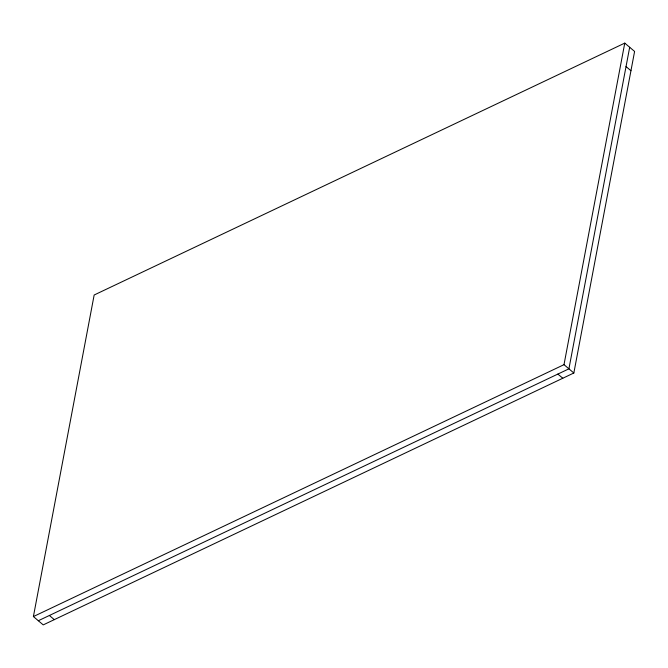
<?xml version="1.0" encoding="UTF-8"?>
<svg xmlns="http://www.w3.org/2000/svg" width="668" height="668" viewBox="0 0 668 668"><rect width="100%" height="100%" fill="white"/><g stroke="black" fill="none" stroke-linecap="round" stroke-linejoin="round"><path stroke-width="1" d="M33.4 616.564L94.155 295.005L624.764 43.111L634.6 51.436L573.845 372.994L43.236 624.889L33.4 616.564L564.001 364.661L624.764 43.111M629.682 47.269L568.919 368.828L38.318 620.731M626.033 66.566L630.951 70.733M564.001 364.661L573.845 372.994M557.864 374.072L562.79 378.238M49.374 615.478L54.292 619.645"/></g></svg>
